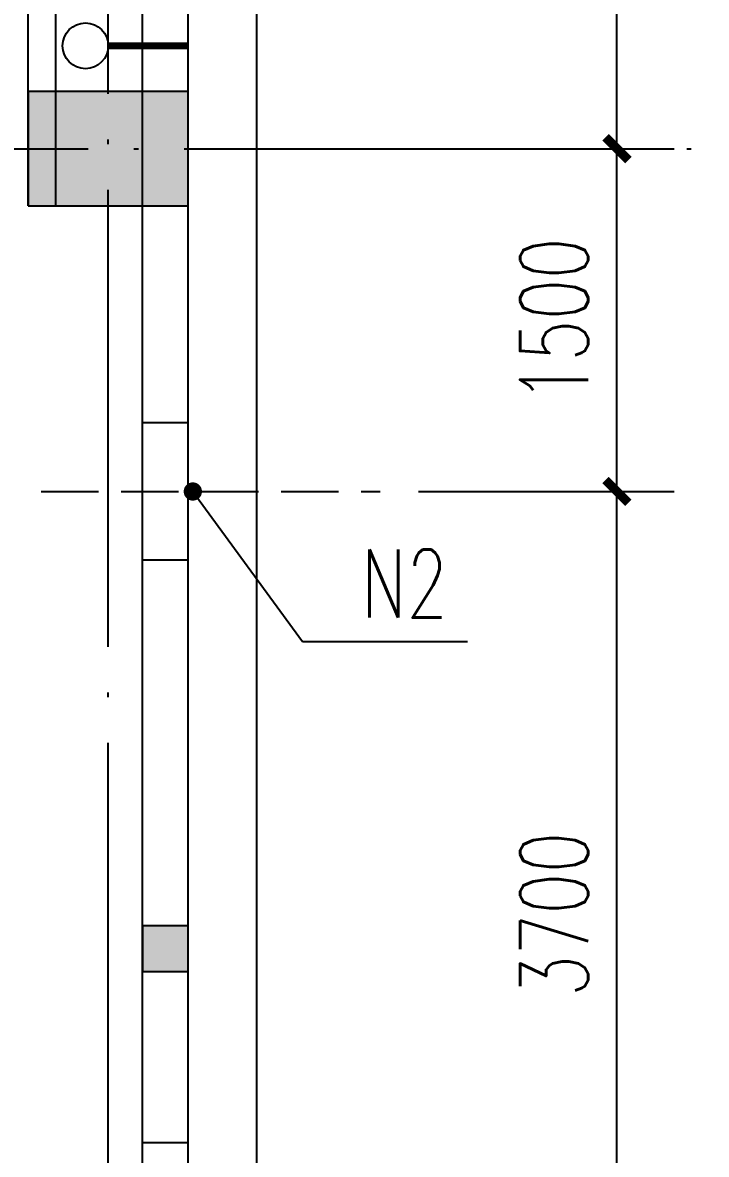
# Model space of a CAD drawing. Extents: x -93062 to 326984, y -142534 to 91021.
# Drawn here: x -10709 to -7717, y 69972 to 74924 of the extents above; entities that cross this region are included whole.
import ezdxf

# ---------------------------------------------------------------- set-up
doc = ezdxf.new("R2010")
doc.units = 0
doc.header["$LTSCALE"] = 1000
doc.header["$MEASUREMENT"] = 0
doc.linetypes.add('DASH', pattern=[0.35, 0.25, -0.1])
doc.linetypes.add('DOTE', pattern=[2.42, 2, -0.2, 0.02, -0.2])
doc.layers.get('0').update_dxf_attribs({"color": 8})
doc.layers.get('Defpoints').update_dxf_attribs({"color": 8})
for name, color, linetype in [('COLUMN', 8, 'Continuous'), ('DIM_SYMB', 8, 'Continuous'), ('DOTE', 8, 'DOTE'), ('GROUND', 8, 'Continuous'), ('HOLE', 8, 'Continuous'), ('PUB_HATCH', 8, 'Continuous'), ('PUB_TEXT', 8, 'Continuous'), ('WALL', 8, 'Continuous')]:
    doc.layers.add(name, color=color, linetype=linetype)
doc.styles.add('_TCH_DIM', font='SIMPLEX', dxfattribs={"bigfont": 'GBCBIG'})
doc.styles.add('_TCH_DIM_T3', font='SIMPLEX', dxfattribs={"width": 0.705882, "bigfont": 'GBCBIG'})
doc.dimstyles.new('_TCH_ARCH&&100', dxfattribs={"dimtxt": 297.5, "dimasz": 100, "dimexe": 250, "dimexo": 300, "dimgap": 126.25, "dimtad": 1, "dimdec": 0, "dimzin": 0, "dimdsep": 46, "dimtxsty": '_TCH_DIM_T3', "dimblk": 'ARCHTICK', "dimcen": 0.09, "dimazin": 2, "dimtfac": 1, "dimtdec": 0, "dimtix": 1, "dimtmove": 2, "dimatfit": 3, "dimfxl": 1, "dimtolj": 1, "dimtzin": 0, "dimarcsym": 0})

# ---------------------------------------------------------------- blocks, each defined once
blk = doc.blocks.new('_FZH')
blk.add_lwpolyline([(-0.5, -0.5), (0.5, -0.5), (0.5, 0.5), (-0.5, 0.5)], close=True)
at = {"layer": 'PUB_HATCH'}
blk.add_solid([(-0.5, -0.5), (0.5, -0.5), (-0.5, 0.5), (0.5, 0.5)], dxfattribs=at)
blk = doc.blocks.new('A$C78DD753C')
at = {"layer": 'COLUMN', "xscale": 699.9999999997672, "yscale": 499.9999999998399, "zscale": 499.9999999998399, "rotation": 3.811489492195883e-11}
blk.add_blockref('_FZH', (23100, -7000), dxfattribs=at)
blk = doc.blocks.new('A$C2CBA13EF')
at = {"layer": 'GROUND'}
blk.add_circle((23000, 27950), 100, dxfattribs=at)
blk = doc.blocks.new('_ArchTick')
at = {"color": 0, "linetype": 'ByBlock', "const_width": 0.4}
blk.add_lwpolyline([(-0.5, -0.5), (0.5, 0.5)], dxfattribs=at)
blk = doc.blocks.new('*D432')
at = {"layer": 'Defpoints', "color": 0, "transparency": 16777216}
for p in [(-9277.3, 76972.1), (-8108, 76972.1), (-9277.3, 74372.1)]:
    blk.add_point(p, dxfattribs=at)
at = {"layer": 'HOLE', "color": 0, "lineweight": -2, "transparency": 16777216}
for p, q in [((-8977.3, 76972.1), (-7858, 76972.1)), ((-8108, 74372.1), (-8108, 76972.1)), ((-8977.3, 74372.1), (-7858, 74372.1))]:
    blk.add_line(p, q, dxfattribs=at)
at = {"layer": 'HOLE', "color": 0, "lineweight": -2, "transparency": 16777216, "xscale": 100, "yscale": 100, "zscale": 100}
for p, rotation in [((-8108, 76972.1), 90), ((-8108, 74372.1), 270)]:
    blk.add_blockref('_ArchTick', p, dxfattribs=dict(at, rotation=rotation))
at = {"layer": 'HOLE', "color": 0, "transparency": 16777216, "insert": (-8383, 75672.1), "char_height": 297.5, "attachment_point": 5, "rotation": 90, "style": '_TCH_DIM_T3'}
blk.add_mtext('\\A1;2600', dxfattribs=at)
blk = doc.blocks.new('*D433')
at = {"layer": 'Defpoints', "color": 0, "transparency": 16777216}
for p in [(-9277.3, 74372.1), (-8108, 74372.1), (-9277.3, 72872.1)]:
    blk.add_point(p, dxfattribs=at)
at = {"layer": 'HOLE', "color": 0, "lineweight": -2, "transparency": 16777216}
for p, q in [((-8977.3, 74372.1), (-7858, 74372.1)), ((-8108, 72872.1), (-8108, 74372.1)), ((-8977.3, 72872.1), (-7858, 72872.1))]:
    blk.add_line(p, q, dxfattribs=at)
at = {"layer": 'HOLE', "color": 0, "lineweight": -2, "transparency": 16777216, "xscale": 100, "yscale": 100, "zscale": 100}
for p, rotation in [((-8108, 74372.1), 90), ((-8108, 72872.1), 270)]:
    blk.add_blockref('_ArchTick', p, dxfattribs=dict(at, rotation=rotation))
at = {"layer": 'HOLE', "color": 0, "transparency": 16777216, "insert": (-8383, 73622.1), "char_height": 297.5, "attachment_point": 5, "rotation": 90, "style": '_TCH_DIM_T3'}
blk.add_mtext('\\A1;1500', dxfattribs=at)
blk = doc.blocks.new('*D434')
at = {"layer": 'Defpoints', "color": 0, "transparency": 16777216}
for p in [(-9277.3, 72872.1), (-8108, 72872.1), (-9277.3, 69172.1)]:
    blk.add_point(p, dxfattribs=at)
at = {"layer": 'HOLE', "color": 0, "lineweight": -2, "transparency": 16777216}
for p, q in [((-8977.3, 72872.1), (-7858, 72872.1)), ((-8108, 69172.1), (-8108, 72872.1)), ((-8977.3, 69172.1), (-7858, 69172.1))]:
    blk.add_line(p, q, dxfattribs=at)
at = {"layer": 'HOLE', "color": 0, "lineweight": -2, "transparency": 16777216, "xscale": 100, "yscale": 100, "zscale": 100}
for p, rotation in [((-8108, 72872.1), 90), ((-8108, 69172.1), 270)]:
    blk.add_blockref('_ArchTick', p, dxfattribs=dict(at, rotation=rotation))
at = {"layer": 'HOLE', "color": 0, "transparency": 16777216, "insert": (-8383, 71022.1), "char_height": 297.5, "attachment_point": 5, "rotation": 90, "style": '_TCH_DIM_T3'}
blk.add_mtext('\\A1;3700', dxfattribs=at)

msp = doc.modelspace()

# ---------------------------------------------------------------- hatches: boundary and pattern name
at = {"layer": 'PUB_HATCH'}
msp.add_hatch(color=256, dxfattribs=at).paths.add_polyline_path([(-10184.3, 70972.1), (-10184.3, 70772.1), (-9984.3, 70772.1), (-9984.3, 70972.1)])

# ---------------------------------------------------------------- linework, layer by layer
at = {"layer": 'COLUMN'}
for p, q in [((-10184.3, 70972.1), (-10184.3, 70772.1)), ((-9984.3, 70972.1), (-10184.3, 70972.1)), ((-9984.3, 70772.1), (-9984.3, 70972.1)), ((-10184.3, 70772.1), (-9984.3, 70772.1))]:
    msp.add_line(p, q, dxfattribs=at)
at = {"layer": 'DIM_SYMB'}
msp.add_lwpolyline([(-9829.5, 70169.5, 0, 0, 0), (-9829.5, 70840, 80, 0, 0), (-9829.5, 71140, 0, 0, 0)], format="xyseb", dxfattribs=at)
at = {"layer": 'DOTE'}
msp.add_line((-36622.7, 74372.1), (-7716.7, 74372.1), dxfattribs=at)
msp.add_lwpolyline([(-10334.3, 21372.1), (-10334.3, 83205.2)], dxfattribs=at)
at = {"layer": 'GROUND'}
msp.add_lwpolyline([(-9684.3, 36172.1), (-9684.3, 81822.4)], dxfattribs=at)
at = {"layer": 'GROUND', "linetype": 'DASH', "const_width": 30}
msp.add_lwpolyline([(-9984.3, 74822.1), (-10334.3, 74822.1)], dxfattribs=at)
at = {"layer": 'HOLE'}
for p, q in [((-9984.3, 73172.1), (-10184.3, 73172.1)), ((-9964.3, 72872.1), (-9484.5, 72215)), ((-9984.3, 72572.1), (-10184.3, 72572.1)), ((-9484.5, 72215), (-8762, 72215)), ((-9984.3, 70022.1), (-10184.3, 70022.1))]:
    msp.add_line(p, q, dxfattribs=at)
at = {"layer": 'HOLE', "linetype": 'DASH'}
msp.add_line((-10627.5, 72872.1), (-9144.5, 72872.1), dxfattribs=at)
at = {"layer": 'HOLE', "const_width": 40}
msp.add_lwpolyline([(-9976.1, 72888.2, 1), (-9952.5, 72855.9, 1)], format="xyb", close=True, dxfattribs=at)
at = {"layer": 'WALL'}
for p, q in [((-10684.3, 74122.1), (-10684.3, 75132.1)), ((-9984.3, 60522.1), (-9984.3, 75072.1)), ((-10564.3, 74122.1), (-10564.3, 75012.1)), ((-10184.3, 60622.1), (-10184.3, 75012.1)), ((-10684.3, 74122.1), (-10564.3, 74122.1))]:
    msp.add_line(p, q, dxfattribs=at)

# ---------------------------------------------------------------- block references
at = {"layer": 'COLUMN'}
msp.add_blockref('A$C78DD753C', (-33434.3, 81372.1), dxfattribs=at)
at = {"layer": 'GROUND'}
msp.add_blockref('A$C2CBA13EF', (-33434.3, 46872.1), dxfattribs=at)

# ---------------------------------------------------------------- texts
at = {"layer": 'PUB_TEXT', "style": '_TCH_DIM', "width": 0.705882}
msp.add_text('N2', height=297.5, dxfattribs=at).set_placement((-9227, 72320))

# ---------------------------------------------------------------- dimensions: what is measured, and where the dimension line sits
at = {"layer": 'HOLE'}
for p1, p2, picture, middle in [((-9277.3, 74372.1), (-9277.3, 76972.1), '*D432', (-8383, 75672.1)), ((-9277.3, 72872.1), (-9277.3, 74372.1), '*D433', (-8383, 73622.1)), ((-9277.3, 69172.1), (-9277.3, 72872.1), '*D434', (-8383, 71022.1))]:
    dim = msp.add_aligned_dim(p1=p1, p2=p2, distance=-1169.3, dimstyle='_TCH_ARCH&&100', dxfattribs=at)
    dim.commit()
    dim.dimension.update_dxf_attribs({"geometry": picture, "text_midpoint": middle})

doc.saveas('drawing.dxf')
